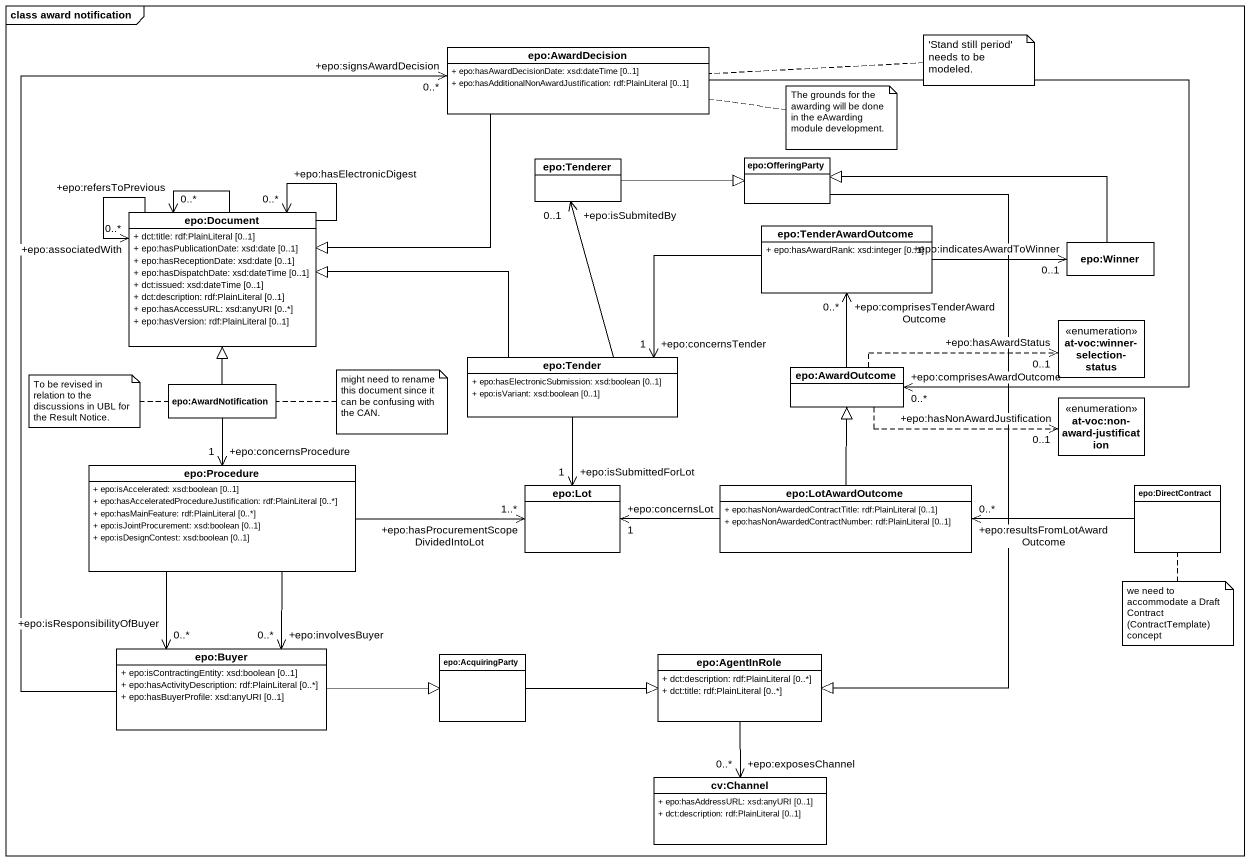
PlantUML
@startuml
mainframe class award notification
hide circle
hide empty members
skinparam classAttributeIconSize 0
class "epo:AwardDecision" as epo_AwardDecision {
  + epo:hasAwardDecisionDate: xsd:dateTime [0..1]
  + epo:hasAdditionalNonAwardJustification: rdf:PlainLiteral [0..1]
}
class "epo:Tenderer" as epo_Tenderer
class "epo:OfferingParty" as epo_OfferingParty
class "epo:Document" as epo_Document {
  + dct:title: rdf:PlainLiteral [0..1]
  + epo:hasPublicationDate: xsd:date [0..1]
  + epo:hasReceptionDate: xsd:date [0..1]
  + epo:hasDispatchDate: xsd:dateTime [0..1]
  + dct:issued: xsd:dateTime [0..1]
  + dct:description: rdf:PlainLiteral [0..1]
  + epo:hasAccessURL: xsd:anyURI [0..*]
  + epo:hasVersion: rdf:PlainLiteral [0..1]
}
class "epo:TenderAwardOutcome" as epo_TenderAwardOutcome {
  + epo:hasAwardRank: xsd:integer [0..1]
}
class "epo:Winner" as epo_Winner
class "epo:Tender" as epo_Tender {
  + epo:hasElectronicSubmission: xsd:boolean [0..1]
  + epo:isVariant: xsd:boolean [0..1]
}
enum "at-voc:winner-selection-status" as at_voc_winner_selection
class "epo:AwardNotification" as epo_AwardNotification
class "epo:AwardOutcome" as epo_AwardOutcome
enum "at-voc:non-award-justification" as at_voc_non_award
class "epo:Procedure" as epo_Procedure {
  + epo:isAccelerated: xsd:boolean [0..1]
  + epo:hasAcceleratedProcedureJustification: rdf:PlainLiteral [0..*]
  + epo:hasMainFeature: rdf:PlainLiteral [0..*]
  + epo:isJointProcurement: xsd:boolean [0..1]
  + epo:isDesignContest: xsd:boolean [0..1]
}
class "epo:Lot" as epo_Lot
class "epo:LotAwardOutcome" as epo_LotAwardOutcome {
  + epo:hasNonAwardedContractTitle: rdf:PlainLiteral [0..1]
  + epo:hasNonAwardedContractNumber: rdf:PlainLiteral [0..1]
}
class "epo:DirectContract" as epo_DirectContract
class "epo:Buyer" as epo_Buyer {
  + epo:isContractingEntity: xsd:boolean [0..1]
  + epo:hasActivityDescription: rdf:PlainLiteral [0..*]
  + epo:hasBuyerProfile: xsd:anyURI [0..1]
}
class "epo:AcquiringParty" as epo_AcquiringParty
class "epo:AgentInRole" as epo_AgentInRole {
  + dct:description: rdf:PlainLiteral [0..*]
  + dct:title: rdf:PlainLiteral [0..*]
}
class "cv:Channel" as cv_Channel {
  + epo:hasAddressURL: xsd:anyURI [0..1]
  + dct:description: rdf:PlainLiteral [0..1]
}
epo_AwardDecision -left-|> epo_Document
epo_AwardDecision --> "+epo:comprisesAwardOutcome\n0..*" epo_AwardOutcome
epo_Tenderer -right-|> epo_OfferingParty
epo_OfferingParty --|> epo_AgentInRole
epo_Document --> "+epo:refersToPrevious\n0..*" epo_Document
epo_Document --> "+epo:associatedWith\n0..*" epo_Document
epo_Document --> "+epo:hasElectronicDigest\n0..*" epo_Document
epo_TenderAwardOutcome -right-> "+epo:indicatesAwardToWinner\n0..1" epo_Winner
epo_TenderAwardOutcome -left-> "+epo:concernsTender\n1" epo_Tender
epo_Winner -left-|> epo_OfferingParty
epo_Tender -up-> "+epo:isSubmitedBy\n0..1" epo_Tenderer
epo_Tender -left-|> epo_Document
epo_Tender --> "+epo:isSubmittedForLot\n1" epo_Lot
epo_AwardNotification -up-|> epo_Document
epo_AwardNotification --> "+epo:concernsProcedure\n1" epo_Procedure
epo_AwardOutcome -up-> "+epo:comprisesTenderAwardOutcome\n0..*" epo_TenderAwardOutcome
epo_AwardOutcome .right.> "+epo:hasAwardStatus\n0..1" at_voc_winner_selection
epo_AwardOutcome .right.> "+epo:hasNonAwardJustification\n0..1" at_voc_non_award
epo_Procedure -right-> "+epo:hasProcurementScopeDividedIntoLot\n1..*" epo_Lot
epo_Procedure --> "+epo:involvesBuyer\n0..*" epo_Buyer
epo_Procedure --> "+epo:isResponsibilityOfBuyer\n0..*" epo_Buyer
epo_LotAwardOutcome -up-|> epo_AwardOutcome
epo_LotAwardOutcome -left-> "+epo:concernsLot\n1" epo_Lot
epo_DirectContract -left-> "+epo:resultsFromLotAwardOutcome\n0..*" epo_LotAwardOutcome
epo_Buyer -up-> "+epo:signsAwardDecision\n0..*" epo_AwardDecision
epo_Buyer -right-|> epo_AcquiringParty
epo_AcquiringParty -right-|> epo_AgentInRole
epo_AgentInRole --> "+epo:exposesChannel\n0..*" cv_Channel
note right of epo_AwardDecision : 'Stand still period' needs to be modeled.
note right of epo_AwardDecision : The grounds for the awarding will be done in the eAwarding module development.
note left of epo_AwardNotification : To be revised in relation to the discussions in UBL for the Result Notice.
note right of epo_AwardNotification : might need to rename this document since it can be confusing with the CAN.
note bottom of epo_DirectContract : we need to accommodate a Draft Contract (ContractTemplate) concept
@enduml
